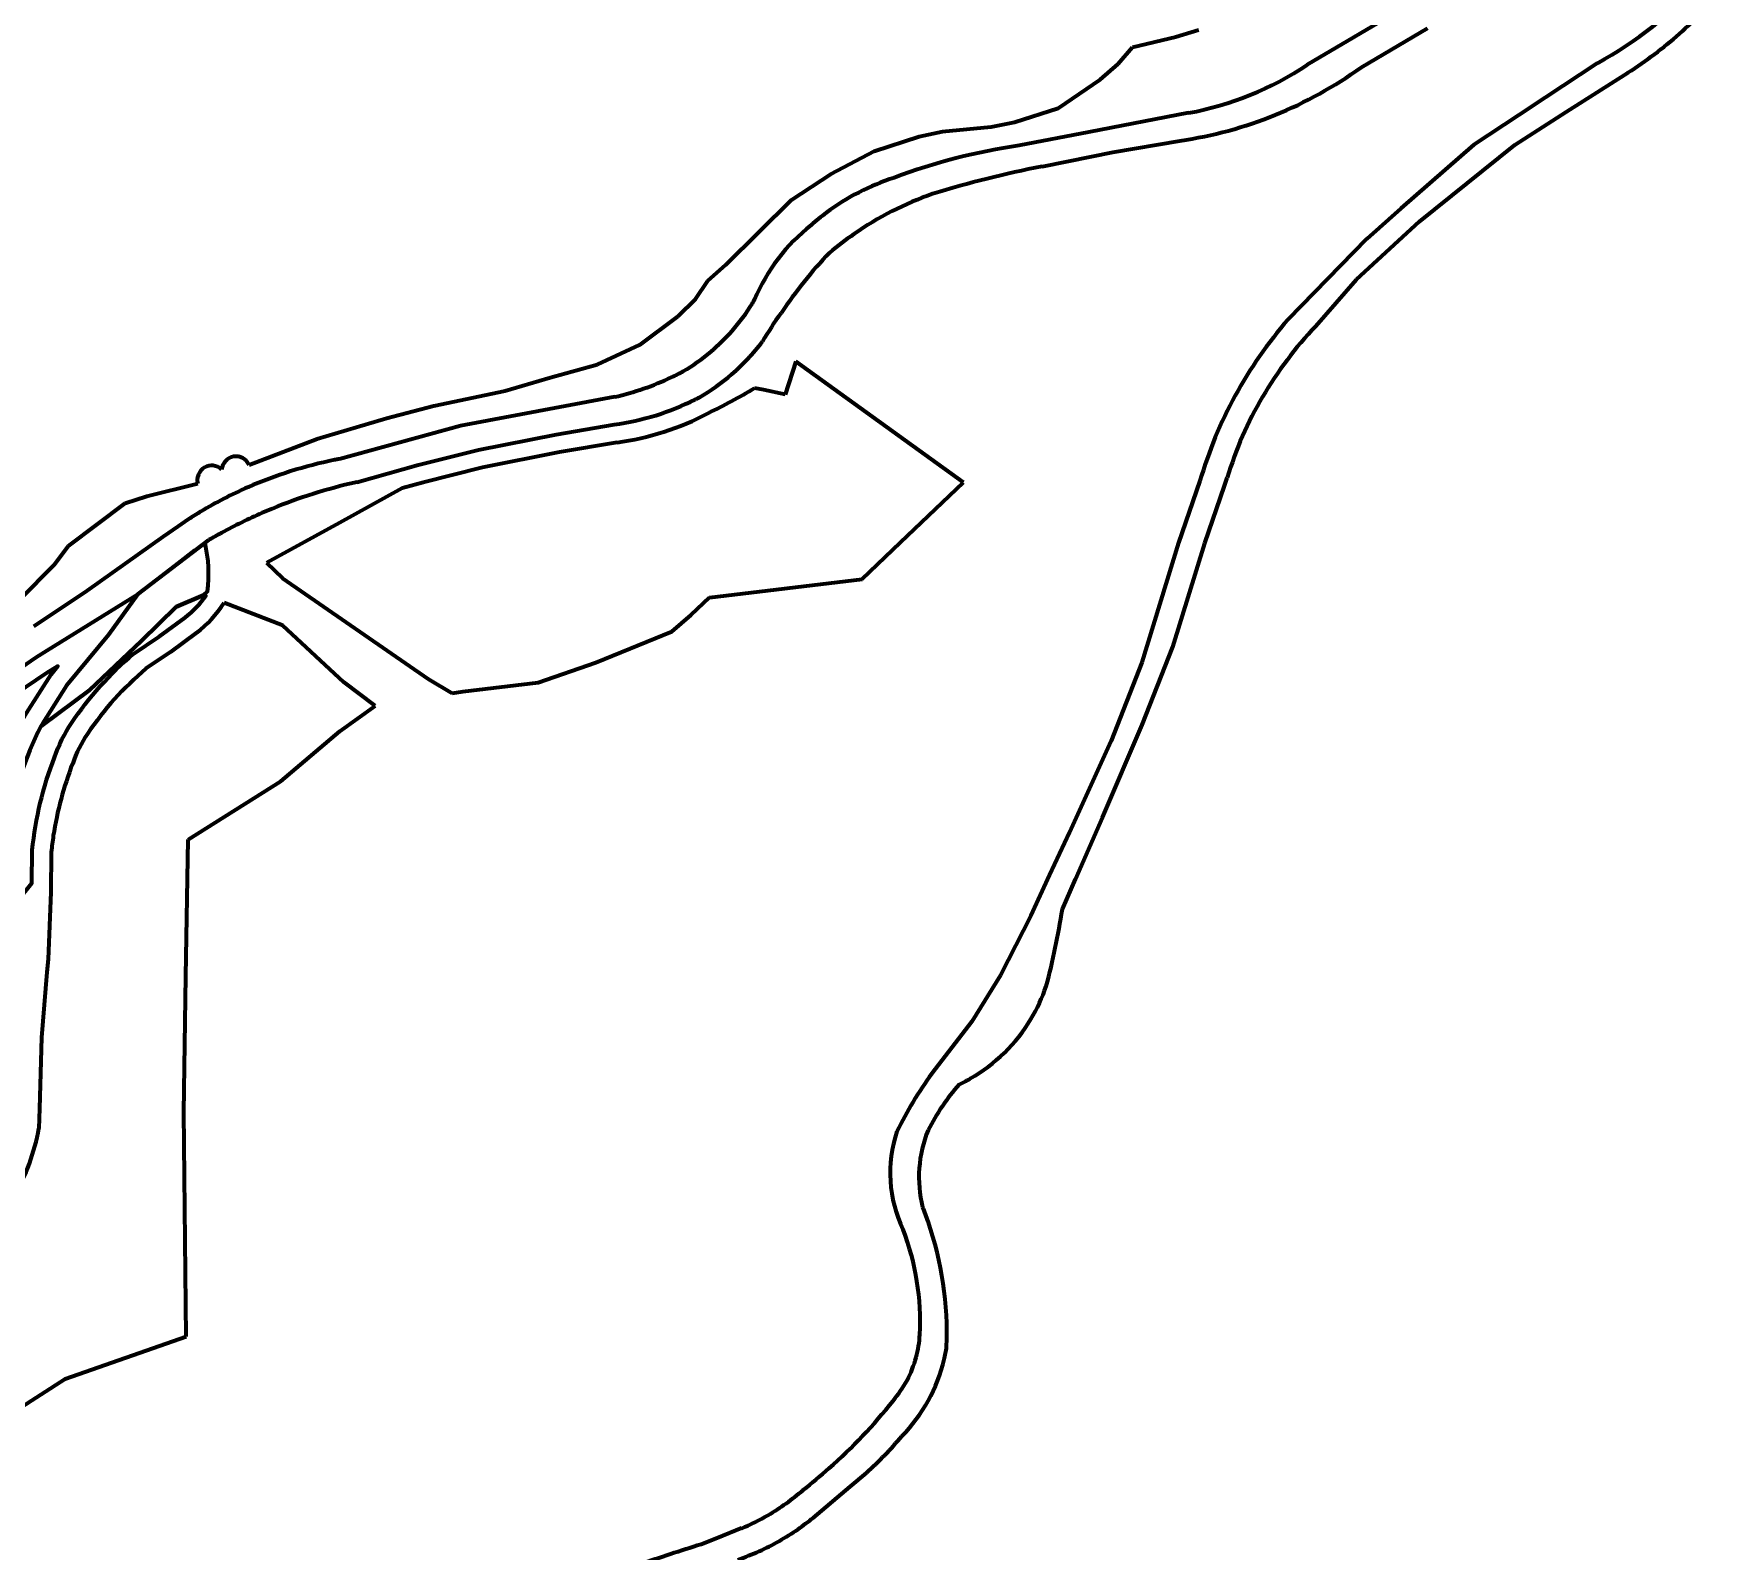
# Model space of a CAD drawing. Header units: inches. Extents: x 4096 to 6070, y 2882 to 5388.
# Drawn here: x 4829.8 to 5039.6, y 4703.2 to 4891.7 of the extents above; entities that cross this region are included whole.
import ezdxf

# ---------------------------------------------------------------- set-up
doc = ezdxf.new("R2010")
doc.units = ezdxf.units.IN
doc.header["$MEASUREMENT"] = 0
doc.linetypes.add('A_CONTINUOUS_LINE', pattern=[0])
for name, color, linetype, lineweight in [('access road', 150, 'Continuous', 30), ('commercial', 11, 'A_CONTINUOUS_LINE', 18), ('conservation', 92, 'Continuous', 25), ('Hatch institutional', 131, 'Continuous', 15), ('secondary road', 40, 'Continuous', 30)]:
    doc.layers.add(name, color=color, linetype=linetype, lineweight=lineweight)

# ---------------------------------------------------------------- blocks, each defined once
blk = doc.blocks.new('commercial')
at = {"layer": 'commercial', "lineweight": 90}
for p, q in [((4924.5, 4851), (4923.15, 4846.93)), ((4945.34, 4836), (4924.5, 4851)), ((4924.5, 4851), (4924.5, 4851)), ((4920.48, 4847.48), (4919.34, 4847.71)), ((4923.15, 4846.93), (4920.48, 4847.48)), ((4923.15, 4846.93), (4923.15, 4846.93)), ((4895.12, 4839.74), (4885.54, 4837.84)), ((4902.27, 4840.95), (4895.12, 4839.74)), ((4885.54, 4837.84), (4878.19, 4835.99)), ((4875.55, 4835.26), (4867.77, 4830.99)), ((4878.19, 4835.99), (4875.55, 4835.26)), ((4937.52, 4828.54), (4945.34, 4836)), ((4867.77, 4830.99), (4858.69, 4826.02)), ((4932.74, 4823.98), (4937.52, 4828.54)), ((4858.69, 4826.02), (4860.69, 4824.1)), ((4860.69, 4824.1), (4878.78, 4811.58)), ((4913.77, 4821.69), (4932.74, 4823.98)), ((4860.73, 4818.2), (4853.43, 4821.01)), ((4911.48, 4819.55), (4913.77, 4821.69)), ((4868.3, 4811.17), (4860.73, 4818.2)), ((4909.08, 4817.46), (4911.48, 4819.55)), ((4850.01, 4817.3), (4846.76, 4814.9)), ((4899.64, 4813.63), (4909.08, 4817.46)), ((4846.76, 4814.9), (4843.72, 4812.86)), ((4892.47, 4811.14), (4899.64, 4813.63)), ((4872.23, 4808.21), (4868.3, 4811.17)), ((4878.78, 4811.58), (4881.78, 4809.8)), ((4881.78, 4809.8), (4883.09, 4810.01)), ((4883.09, 4810.01), (4892.47, 4811.14)), ((4867.82, 4805.1), (4872.23, 4808.21)), ((4872.23, 4808.21), (4872.23, 4808.21)), ((4860.48, 4798.87), (4867.82, 4805.1)), ((4848.96, 4791.61), (4860.48, 4798.87)), ((4848.69, 4774.65), (4848.96, 4791.61)), ((4848.96, 4791.61), (4848.96, 4791.61)), ((4831.95, 4790.06), (4831.88, 4785.08)), ((4831.88, 4785.08), (4831.55, 4776.73)), ((4831.55, 4776.73), (4831.42, 4775.15)), ((4831.42, 4775.15), (4830.74, 4767.02)), ((4848.43, 4757.7), (4848.69, 4774.65)), ((4848.69, 4774.65), (4848.69, 4774.65)), ((4830.74, 4767.02), (4830.49, 4758.21)), ((4830.49, 4758.21), (4830.42, 4755.72)), ((4848.7, 4729.86), (4848.43, 4757.7)), ((4848.43, 4757.7), (4848.43, 4757.7)), ((4833.7, 4724.58), (4848.7, 4729.86)), ((4814.62, 4712.37), (4833.7, 4724.58)), ((4833.7, 4724.58), (4833.7, 4724.58))]:
    blk.add_line(p, q, dxfattribs=at)
for centre, radius, start, end in [((4883.43, 4907.06), 69.36, 295.7944, 301.178), ((4897.51, 4875.14), 34.52, 277.9243, 297.8062), ((4841.02, 4829), 14.76, 307.5374, 327.2214), ((4869.09, 4782.74), 39.37, 130.1077, 145.9925), ((4849.4, 4796.06), 15.6, 146.1009, 161.3257), ((4874.1, 4785.67), 42.38, 158.7047, 171.28), ((4874.1, 4785.67), 42.38, 171.28, 174.0502), ((4804.08, 4760.54), 26.78, 330.2636, 349.6176)]:
    blk.add_arc(centre, radius, start, end, dxfattribs=at)
blk = doc.blocks.new('conservation')
at = {"layer": 'conservation', "lineweight": 90}
blk.add_lwpolyline([(4828.87, 4807.33), (4831.93, 4812.14), (4832.76, 4813.15), (4831.37, 4812.29), (4821.03, 4805.33, 0.04626), (4817.08, 4802.15), (4825.52, 4799.12, -0.057936), (4828.87, 4807.33)], format="xyb", close=True, dxfattribs=at)

msp = doc.modelspace()

# ---------------------------------------------------------------- linework, layer by layer
at = {"layer": 'access road', "lineweight": 90}
for points in [[(4847.47, 4820.54), (4850.87, 4822), (4851.37, 4822.44, 0.089722), (4851.07, 4828.48), (4842.73, 4822.1), (4839.05, 4817.04), (4833.86, 4810.74), (4830.87, 4806.05, 0.003044), (4830.67, 4805.66), (4830.87, 4805.81), (4836.69, 4810.16), (4843.18, 4816.3), (4847.47, 4820.54)], [(4832.36, 4801.82, -0.066561), (4834.47, 4806.09, -0.069435), (4842.19, 4814.68), (4845.38, 4816.84), (4848.58, 4819.2, 0.075593), (4851.15, 4821.89), (4850.87, 4822), (4847.47, 4820.54), (4843.18, 4816.3), (4836.69, 4810.16), (4830.87, 4805.81), (4830.67, 4805.66, 0.08979), (4826.78, 4793.37), (4826.29, 4787.34), (4826.27, 4785.62), (4826.14, 4781.96), (4829.52, 4786.2), (4829.59, 4790.31, -0.066635), (4832.36, 4801.82, -0.066561)]]:
    msp.add_lwpolyline(points, format="xyb", close=True, dxfattribs=at)
at = {"layer": 'Hatch institutional', "lineweight": 90}
for p, q in [((4971.74, 4891.37), (4974.56, 4892.24)), ((4971.74, 4891.37), (4974.56, 4892.24)), ((4964.56, 4887.99), (4966.35, 4890.07)), ((4964.56, 4887.99), (4966.35, 4890.07)), ((4966.35, 4890.07), (4971.74, 4891.37)), ((4966.35, 4890.07), (4971.74, 4891.37)), ((4962.3, 4886.08), (4964.56, 4887.99)), ((4962.3, 4886.08), (4964.56, 4887.99)), ((4957.11, 4882.52), (4962.3, 4886.08)), ((4957.11, 4882.52), (4962.3, 4886.08)), ((4951.66, 4880.76), (4957.11, 4882.52)), ((4951.66, 4880.76), (4957.11, 4882.52)), ((4939.84, 4878.99), (4942.74, 4879.62)), ((4939.84, 4878.99), (4942.74, 4879.62)), ((4942.74, 4879.62), (4948.78, 4880.18)), ((4942.74, 4879.62), (4948.78, 4880.18)), ((4948.78, 4880.18), (4951.66, 4880.76)), ((4948.78, 4880.18), (4951.66, 4880.76)), ((4928.88, 4874.35), (4934.22, 4877.14)), ((4928.88, 4874.35), (4934.22, 4877.14)), ((4934.22, 4877.14), (4939.84, 4878.99)), ((4934.22, 4877.14), (4939.84, 4878.99)), ((4923.96, 4871.1), (4928.88, 4874.35)), ((4923.96, 4871.1), (4928.88, 4874.35)), ((4915.81, 4863.02), (4923.96, 4871.1)), ((4915.81, 4863.02), (4923.96, 4871.1)), ((4913.54, 4861.05), (4915.81, 4863.02)), ((4913.54, 4861.05), (4915.81, 4863.02)), ((4912.02, 4858.77), (4913.54, 4861.05)), ((4912.02, 4858.77), (4913.54, 4861.05)), ((4909.87, 4856.66), (4912.02, 4858.77)), ((4909.87, 4856.66), (4912.02, 4858.77)), ((4905.09, 4853.1), (4909.87, 4856.66)), ((4905.09, 4853.1), (4909.87, 4856.66)), ((4899.84, 4850.65), (4905.09, 4853.1)), ((4899.84, 4850.65), (4905.09, 4853.1)), ((4894.02, 4849.04), (4899.84, 4850.65)), ((4894.02, 4849.04), (4899.84, 4850.65)), ((4888.36, 4847.37), (4894.02, 4849.04)), ((4888.36, 4847.37), (4894.02, 4849.04)), ((4873.67, 4843.99), (4879.49, 4845.5)), ((4873.67, 4843.99), (4879.49, 4845.5)), ((4879.49, 4845.5), (4888.36, 4847.37)), ((4879.49, 4845.5), (4888.36, 4847.37)), ((4865.02, 4841.42), (4873.67, 4843.99)), ((4865.02, 4841.42), (4873.67, 4843.99)), ((4856.56, 4838.18), (4865.02, 4841.42)), ((4856.56, 4838.18), (4865.02, 4841.42)), ((4843.83, 4834.3), (4850.15, 4835.86)), ((4843.83, 4834.3), (4850.15, 4835.86)), ((4834.1, 4828.13), (4841.15, 4833.42)), ((4834.1, 4828.13), (4841.15, 4833.42)), ((4841.15, 4833.42), (4843.83, 4834.3)), ((4841.15, 4833.42), (4843.83, 4834.3)), ((4832.34, 4825.79), (4834.1, 4828.13)), ((4832.34, 4825.79), (4834.1, 4828.13)), ((4828.01, 4821.41), (4832.34, 4825.79)), ((4828.01, 4821.41), (4832.34, 4825.79))]:
    msp.add_line(p, q, dxfattribs=at)
for centre, start, end in [((4854.92, 4837.42), 25.0025, 174.0871), ((4854.92, 4837.42), 25.0025, 174.0871), ((4851.9, 4836.29), 47.1231, 193.8187), ((4851.9, 4836.29), 47.1231, 193.8187)]:
    msp.add_arc(centre, 1.8, start, end, dxfattribs=at)
at = {"layer": 'secondary road', "lineweight": 90}
for p, q in [((5000.43, 4895.18), (4988.05, 4887.87)), ((4994.78, 4887.6), (5003.01, 4892.45)), ((5024.12, 4888.11), (5017.68, 4883.83)), ((5020.24, 4882.03), (5027.92, 4886.93)), ((5017.68, 4883.83), (5014.36, 4881.63)), ((4973.3, 4881.91), (4960.89, 4879.52)), ((5014.36, 4881.63), (5008.75, 4877.96)), ((5013.85, 4877.95), (5020.24, 4882.03)), ((4960.89, 4879.52), (4952.26, 4877.85)), ((4961.22, 4876.49), (4963.91, 4877.04)), ((4963.91, 4877.04), (4972.23, 4878.45)), ((5008.75, 4877.96), (4999.7, 4870.02)), ((5001.99, 4868.43), (5013.85, 4877.95)), ((5013.85, 4877.95), (5013.85, 4877.95)), ((4955.11, 4875.25), (4961.22, 4876.49)), ((4961.22, 4876.49), (4961.22, 4876.49)), ((4999.7, 4870.02), (4995.45, 4866.25)), ((4994.16, 4861.2), (5001.99, 4868.43)), ((4928.69, 4864.54), (4928.69, 4864.54)), ((4928.69, 4864.54), (4928.69, 4864.54)), ((4995.45, 4866.25), (4985.67, 4856.24)), ((4989.11, 4855.4), (4994.16, 4861.2)), ((4922.62, 4857.04), (4922.62, 4857.04)), ((4913.95, 4852.26), (4913.95, 4852.26)), ((4920.34, 4853.5), (4920.34, 4853.5)), ((4910.51, 4849.81), (4910.51, 4849.81)), ((4901.99, 4846.62), (4882.82, 4843.03)), ((4882.82, 4843.03), (4867.74, 4838.9)), ((4885.04, 4840.04), (4894.72, 4841.96)), ((4894.72, 4841.96), (4901.92, 4843.18)), ((4894.72, 4841.96), (4894.72, 4841.96)), ((4877.61, 4838.17), (4885.04, 4840.04)), ((4869.97, 4836.04), (4877.61, 4838.17)), ((4856.4, 4835.4), (4856.4, 4835.4)), ((4868.44, 4835.68), (4868.44, 4835.68)), ((4974.72, 4836.18), (4972.07, 4828.47)), ((4975.33, 4828.45), (4977.76, 4835.57)), ((4977.76, 4835.57), (4978.1, 4836.56)), ((4848.95, 4831.38), (4847.73, 4830.52)), ((4848.95, 4831.38), (4848.95, 4831.38)), ((4850.55, 4832.38), (4850.55, 4832.38)), ((4845.86, 4829.22), (4836.42, 4822.53)), ((4847.72, 4830.53), (4845.86, 4829.22)), ((4847.72, 4830.53), (4847.72, 4830.53)), ((4849.81, 4827.52), (4851.55, 4828.85)), ((4847.34, 4825.68), (4849.78, 4827.57)), ((4972.07, 4828.47), (4967.48, 4813.62)), ((4971.34, 4815.58), (4975.33, 4828.45)), ((4975.33, 4828.45), (4975.33, 4828.45)), ((4842.73, 4822.1), (4847.34, 4825.68)), ((4847.34, 4825.68), (4847.34, 4825.68)), ((4836.42, 4822.53), (4829.78, 4818.08)), ((4831.42, 4815.12), (4842.73, 4822.1)), ((4819.79, 4807.21), (4830.07, 4814.29)), ((4830.07, 4814.29), (4831.42, 4815.12)), ((4831.42, 4815.12), (4831.42, 4815.12)), ((4967.52, 4805.88), (4971.34, 4815.58)), ((4967.48, 4813.62), (4963.67, 4803.9)), ((4962.59, 4794.36), (4967.52, 4805.88)), ((4963.67, 4803.9), (4958.5, 4792.5)), ((4959.23, 4786.67), (4962.59, 4794.36)), ((4958.5, 4792.5), (4956.02, 4787.17)), ((4956.02, 4787.17), (4953.68, 4782.15)), ((4957.62, 4782.96), (4959.23, 4786.67)), ((4953.68, 4782.15), (4949.91, 4774.77)), ((4949.91, 4774.77), (4946.37, 4769.01)), ((4946.37, 4769.01), (4941.38, 4762.53)), ((4953.72, 4769.31), (4953.72, 4769.31)), ((4946.14, 4761.88), (4946.06, 4761.91)), ((4946.06, 4761.91), (4946.18, 4761.91)), ((4940.92, 4744.13), (4940.92, 4744.13)), ((4942.93, 4726.99), (4942.93, 4726.99)), ((4926.64, 4707.33), (4931.23, 4711.21)), ((4931.23, 4711.21), (4933.27, 4712.93)), ((4931.23, 4711.21), (4931.23, 4711.21)), ((4921.04, 4707.67), (4921.04, 4707.67)), ((4917.73, 4706.02), (4914.7, 4704.81)), ((4914.7, 4704.81), (4912.71, 4704.02))]:
    msp.add_line(p, q, dxfattribs=at)
for centre, radius, start, end in [((5002.53, 4928.27), 45.59, 298.2568, 318.9971), ((5001.7, 4928.42), 49.08, 311.6494, 320.6083), ((5001.7, 4928.42), 49.08, 302.2864, 311.6494), ((4965.01, 4928.62), 50.68, 278.1933, 305.9688), ((4966.09, 4920.95), 39.7, 280.4703, 303.5799), ((4962.83, 4804.51), 74.1, 98.1947, 110.6386), ((4979.96, 4746.2), 131.42, 100.9009, 107.0221), ((4945.5, 4846.46), 28.77, 107.8001, 126.7621), ((4955.19, 4833.08), 41.13, 109.4608, 124.8164), ((4945.5, 4846.46), 28.77, 126.7621, 131.6214), ((4940.56, 4849.92), 22.94, 128.1273, 157.4743), ((4955.19, 4833.08), 41.13, 124.8164, 130.1201), ((4967.3, 4827.43), 53.55, 136.1352, 146.4473), ((4897.73, 4871.39), 25.08, 318.7275, 328.3918), ((4897.73, 4871.39), 25.08, 328.3918, 329.6276), ((4974.17, 4821.48), 62.63, 145.3998, 149.2518), ((5025.64, 4821.39), 53.02, 138.9177, 163.8075), ((4897.73, 4871.39), 25.08, 310.2922, 318.7275), ((5023.02, 4822.94), 46.94, 136.2501, 163.132), ((4897.73, 4871.39), 25.08, 300.6335, 310.2922), ((4899.15, 4869.56), 26.59, 310.8718, 322.8408), ((4894.16, 4880.44), 34.72, 295.3501, 298.084), ((4894.16, 4880.44), 34.72, 283.0345, 295.3501), ((4899.15, 4869.56), 26.59, 300.0877, 310.8718), ((4897.49, 4875.2), 32.33, 277.8767, 296.6831), ((4897.49, 4875.2), 32.33, 296.6831, 297.6179), ((4877.37, 4787.61), 52.18, 101.2901, 113.6893), ((4877.37, 4787.61), 52.18, 100.6279, 101.2901), ((4877.37, 4787.61), 52.18, 113.6893, 120.9233), ((4883.67, 4773.76), 63.76, 103.8159, 113.5692), ((4883.67, 4773.76), 63.76, 102.4052, 103.8159), ((4877.37, 4787.61), 52.18, 120.9233, 122.9892), ((4883.67, 4773.76), 63.76, 113.5692, 118.6235), ((4883.67, 4773.76), 63.76, 118.6235, 120.2445), ((4862.28, 4797.99), 96.52, 345.2364, 351.0428), ((4933.6, 4781.12), 23.33, 329.583, 340.6381), ((4935.72, 4780.09), 20.98, 299.9011, 329.0841), ((4982.7, 4732.81), 50.9, 144.2809, 153.7426), ((4935.72, 4780.09), 20.98, 295.5682, 299.7841), ((4965.28, 4743.17), 27.28, 138.7225, 153.1483), ((4952.58, 4750.18), 16.36, 161.6487, 205.5193), ((4955.26, 4749.67), 15.47, 157.8939, 193.973), ((4900.62, 4730.22), 42.64, 19.0505, 21.6385), ((4908.02, 4731.69), 31.93, 357.1254, 21.0041), ((4900.62, 4730.22), 42.64, 357.7638, 19.0505), ((4926.31, 4730.82), 13.61, 344.8115, 356.9285), ((4923.48, 4731.56), 19.98, 346.7745, 351.3412), ((4926.31, 4730.82), 13.61, 318.9339, 344.8115), ((4923.48, 4731.56), 19.98, 315.2309, 346.7745), ((4885.7, 4761.97), 64.77, 311.5202, 321.759), ((4903.14, 4746.33), 44.99, 312.0509, 320.1277), ((4885.7, 4761.97), 64.77, 307.7818, 311.5202), ((4906.81, 4732.11), 28.29, 300.2184, 311.0531), ((4906.81, 4732.11), 28.29, 292.7131, 300.2184), ((4907.15, 4731.25), 30.85, 304.8149, 309.1657), ((4907.15, 4731.25), 30.85, 294.4776, 304.8149), ((4985.72, 4468.04), 247.01, 107.1913, 109.0499), ((4882.4, 4790.99), 95.5, 291.4255, 293.1433)]:
    msp.add_arc(centre, radius, start, end, dxfattribs=at)

# ---------------------------------------------------------------- block references
at = {"layer": 'commercial', "color": 0, "lineweight": 90}
msp.add_blockref('commercial', (0, 0), dxfattribs=at)
at = {"layer": 'conservation', "color": 0, "lineweight": 90}
msp.add_blockref('conservation', (0, 0), dxfattribs=at)

doc.saveas('drawing.dxf')
